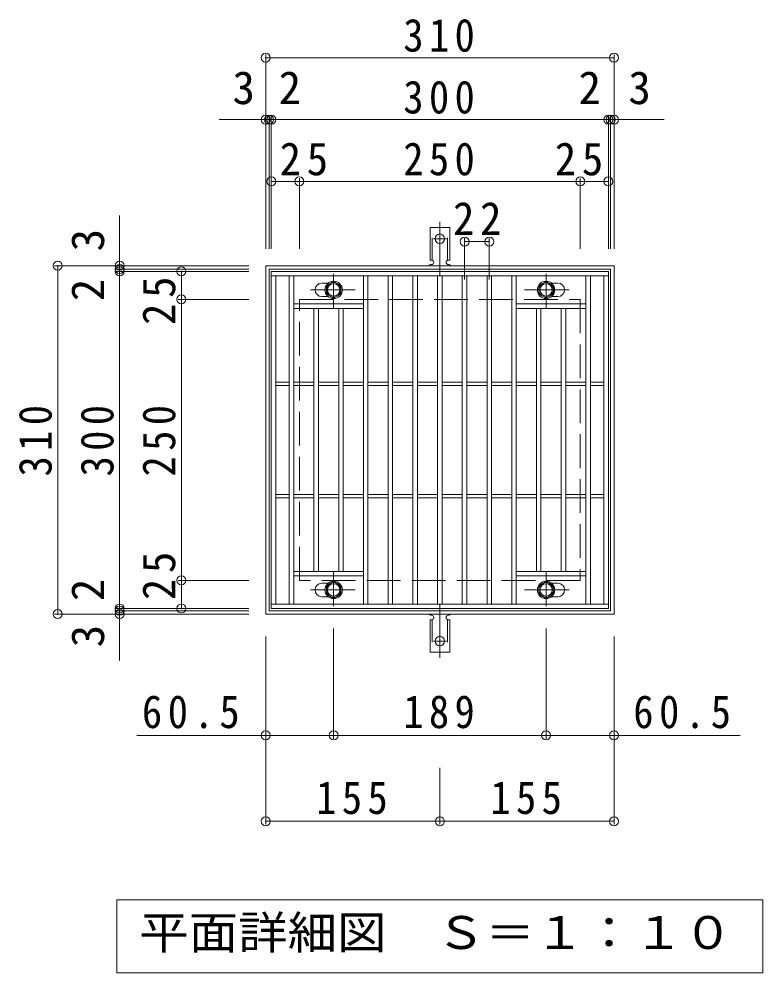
# Model space of a CAD drawing. Units: millimetres at full size, sheet at 1:10; some dimension numbers follow another scale. Extents: x -1436 to 1795, y -1374 to 1251.
# Drawn here: x -367 to 295, y 402 to 1251 of the extents above; entities that cross this region are included whole.
import ezdxf
from ezdxf.enums import TextEntityAlignment as Align

# ---------------------------------------------------------------- set-up
doc = ezdxf.new("R2010")
doc.units = ezdxf.units.MM
doc.header["$LTSCALE"] = 10
doc.header["$PDMODE"] = 32
doc.header["$PDSIZE"] = 8
for name, pattern in [('CHAIN1', [8, 5, -1, 1, -1]), ('CHAIN2', [12, 9, -1, 1, -1]), ('DASHED2', [3, 2, -1]), ('DASHED3', [4, 3, -1])]:
    doc.linetypes.add(name, pattern=pattern)
for name, color, linetype, lineweight in [('C-1', 2, 'Continuous', 9), ('C-2', 3, 'Continuous', 9), ('C-4', 7, 'Continuous', 9), ('C-5', 2, 'Continuous', 9), ('C-8', 4, 'Continuous', 9), ('C-A', 3, 'Continuous', 9)]:
    doc.layers.add(name, color=color, linetype=linetype, lineweight=lineweight)
doc.styles.add('ＭＳ ゴシック', font='')
doc.styles.get('ＭＳ ゴシック').set_extended_font_data('MS Gothic')

msp = doc.modelspace()

# ---------------------------------------------------------------- linework, layer by layer
at = {"layer": 'C-1'}
for points in [[(-147.19, 721.26), (-147.19, 1031.26), (162.81, 1031.26), (162.81, 721.26)], [(-144.19, 724.26), (-144.19, 1028.26), (159.81, 1028.26), (159.81, 724.26)]]:
    msp.add_lwpolyline(points, close=True, dxfattribs=at)
at = {"layer": 'C-1', "linetype": 'DASHED3'}
msp.add_lwpolyline([(-117.19, 751.26), (-117.19, 1001.26), (132.81, 1001.26), (132.81, 751.26)], close=True, dxfattribs=at)
at = {"layer": 'C-2'}
for p, q in [((-142.19, 1022.26), (157.81, 1022.26)), ((-138.19, 730.26), (-138.19, 1022.26)), ((-126.19, 730.26), (-126.19, 1022.26)), ((-122.19, 730.26), (-122.19, 1022.26)), ((-60.19, 730.26), (-60.19, 1022.26)), ((-56.19, 730.26), (-56.19, 1022.26)), ((-38.19, 730.26), (-38.19, 1022.26)), ((-34.19, 730.26), (-34.19, 1022.26)), ((-16.19, 730.26), (-16.19, 1022.26)), ((-12.19, 730.26), (-12.19, 1022.26)), ((5.81, 730.26), (5.81, 1022.26)), ((9.81, 730.26), (9.81, 1022.26)), ((27.81, 730.26), (27.81, 1022.26)), ((31.81, 730.26), (31.81, 1022.26)), ((49.81, 730.26), (49.81, 1022.26)), ((53.81, 730.26), (53.81, 1022.26)), ((71.81, 730.26), (71.81, 1022.26)), ((75.81, 730.26), (75.81, 1022.26)), ((137.81, 730.26), (137.81, 1022.26)), ((141.81, 730.26), (141.81, 1022.26)), ((153.81, 730.26), (153.81, 1022.26)), ((-97.19, 1015.76), (-91.59, 1015.76)), ((112.81, 1015.76), (107.22, 1015.76)), ((-97.19, 1003.76), (-91.59, 1003.76)), ((112.81, 1003.76), (107.22, 1003.76)), ((-122.19, 997.26), (-60.19, 997.26)), ((-122.19, 993.26), (-60.19, 993.26)), ((-104.19, 759.26), (-104.19, 993.26)), ((-100.19, 759.26), (-100.19, 993.26)), ((-82.19, 759.26), (-82.19, 993.26)), ((-78.19, 759.26), (-78.19, 993.26)), ((137.81, 997.26), (75.81, 997.26)), ((137.81, 993.26), (75.81, 993.26)), ((93.81, 759.26), (93.81, 993.26)), ((97.81, 759.26), (97.81, 993.26)), ((115.81, 759.26), (115.81, 993.26)), ((119.81, 759.26), (119.81, 993.26)), ((-138.19, 927.76), (-126.19, 927.76)), ((-122.19, 927.76), (-104.19, 927.76)), ((-100.19, 927.76), (-82.19, 927.76)), ((-78.19, 927.76), (-60.19, 927.76)), ((-56.19, 927.76), (-38.19, 927.76)), ((-34.19, 927.76), (-16.19, 927.76)), ((-12.19, 927.76), (5.81, 927.76)), ((9.81, 927.76), (27.81, 927.76)), ((31.81, 927.76), (49.81, 927.76)), ((53.81, 927.76), (71.81, 927.76)), ((75.81, 927.76), (93.81, 927.76)), ((97.81, 927.76), (115.81, 927.76)), ((119.81, 927.76), (137.81, 927.76)), ((141.81, 927.76), (153.81, 927.76)), ((-138.19, 924.76), (-126.19, 924.76)), ((-122.19, 924.76), (-104.19, 924.76)), ((-100.19, 924.76), (-82.19, 924.76)), ((-78.19, 924.76), (-60.19, 924.76)), ((-56.19, 924.76), (-38.19, 924.76)), ((-34.19, 924.76), (-16.19, 924.76)), ((-12.19, 924.76), (5.81, 924.76)), ((9.81, 924.76), (27.81, 924.76)), ((31.81, 924.76), (49.81, 924.76)), ((53.81, 924.76), (71.81, 924.76)), ((75.81, 924.76), (93.81, 924.76)), ((97.81, 924.76), (115.81, 924.76)), ((119.81, 924.76), (137.81, 924.76)), ((141.81, 924.76), (153.81, 924.76)), ((-138.19, 827.76), (-126.19, 827.76)), ((-138.19, 824.76), (-126.19, 824.76)), ((-122.19, 827.76), (-104.19, 827.76)), ((-122.19, 824.76), (-104.19, 824.76)), ((-100.19, 827.76), (-82.19, 827.76)), ((-100.19, 824.76), (-82.19, 824.76)), ((-78.19, 827.76), (-60.19, 827.76)), ((-78.19, 824.76), (-60.19, 824.76)), ((-56.19, 827.76), (-38.19, 827.76)), ((-56.19, 824.76), (-38.19, 824.76)), ((-34.19, 827.76), (-16.19, 827.76)), ((-34.19, 824.76), (-16.19, 824.76)), ((-12.19, 827.76), (5.81, 827.76)), ((-12.19, 824.76), (5.81, 824.76)), ((9.81, 827.76), (27.81, 827.76)), ((9.81, 824.76), (27.81, 824.76)), ((31.81, 827.76), (49.81, 827.76)), ((31.81, 824.76), (49.81, 824.76)), ((53.81, 827.76), (71.81, 827.76)), ((53.81, 824.76), (71.81, 824.76)), ((75.81, 827.76), (93.81, 827.76)), ((75.81, 824.76), (93.81, 824.76)), ((97.81, 827.76), (115.81, 827.76)), ((97.81, 824.76), (115.81, 824.76)), ((119.81, 827.76), (137.81, 827.76)), ((119.81, 824.76), (137.81, 824.76)), ((141.81, 827.76), (153.81, 827.76)), ((141.81, 824.76), (153.81, 824.76)), ((-122.19, 759.26), (-60.19, 759.26)), ((137.81, 759.26), (75.81, 759.26)), ((-122.19, 755.26), (-60.19, 755.26)), ((-97.19, 748.76), (-91.59, 748.76)), ((137.81, 755.26), (75.81, 755.26)), ((112.81, 748.76), (107.22, 748.76)), ((157.81, 730.26), (-142.19, 730.26)), ((-97.19, 736.76), (-91.59, 736.76)), ((112.81, 736.76), (107.22, 736.76))]:
    msp.add_line(p, q, dxfattribs=at)
msp.add_lwpolyline([(-142.19, 726.26), (-142.19, 1026.26), (157.81, 1026.26), (157.81, 726.26)], close=True, dxfattribs=at)
for centre, start, end in [((-97.19, 1009.76), 90, 270), ((112.81, 1009.76), 270, 90), ((-97.19, 742.76), 90, 270), ((112.81, 742.76), 270, 90)]:
    msp.add_arc(centre, 6, start, end, dxfattribs=at)
at = {"layer": 'C-4'}
for p, q in [((-147.19, 1046.26), (-147.19, 1219.26)), ((-147.19, 1216.26), (162.81, 1216.26)), ((162.81, 1046.26), (162.81, 1219.26)), ((-144.19, 1046.26), (-144.19, 1164.26)), ((-142.19, 1046.26), (-142.19, 1164.26)), ((157.81, 1046.26), (157.81, 1164.26)), ((159.81, 1046.26), (159.81, 1164.26)), ((-188.51, 1161.26), (207.56, 1161.26)), ((-142.19, 1106.26), (157.81, 1106.26)), ((-117.19, 1046.26), (-117.19, 1109.26)), ((132.81, 1046.26), (132.81, 1109.26)), ((-277.19, 679.94), (-277.19, 1076.01)), ((29.81, 1055.67), (29.81, 1019.12)), ((29.81, 1052.67), (51.81, 1052.67)), ((51.81, 1055.67), (51.81, 1019.12)), ((-162.19, 1031.26), (-335.19, 1031.26)), ((-332.19, 721.26), (-332.19, 1031.26)), ((-162.19, 1028.26), (-280.19, 1028.26)), ((-162.19, 1026.26), (-280.19, 1026.26)), ((-222.19, 726.26), (-222.19, 1026.26)), ((-162.19, 1001.26), (-225.19, 1001.26)), ((-162.19, 751.26), (-225.19, 751.26)), ((-162.19, 726.26), (-280.19, 726.26)), ((-162.19, 724.26), (-280.19, 724.26)), ((-162.19, 721.26), (-335.19, 721.26)), ((-86.69, 610.39), (-86.69, 708.38)), ((102.31, 610.39), (102.31, 708.38)), ((-147.19, 533.95), (-147.19, 701.26)), ((162.81, 533.95), (162.81, 701.26)), ((-147.19, 613.39), (-261.94, 613.39)), ((-147.19, 613.39), (-86.69, 613.39)), ((-86.69, 613.39), (102.31, 613.39)), ((102.31, 613.39), (162.81, 613.39)), ((162.81, 613.39), (275.2, 613.39)), ((7.81, 533.95), (7.81, 584.44)), ((-147.19, 536.95), (7.81, 536.95)), ((7.81, 536.95), (162.81, 536.95))]:
    msp.add_line(p, q, dxfattribs=at)
for p in [(-147.19, 1216.26), (162.81, 1216.26), (-147.19, 1161.26), (-144.19, 1161.26), (-142.19, 1161.26), (157.81, 1161.26), (159.81, 1161.26), (162.81, 1161.26), (-142.19, 1106.26), (-117.19, 1106.26), (132.81, 1106.26), (157.81, 1106.26), (29.81, 1052.67), (51.81, 1052.67), (-332.19, 1031.26), (-277.19, 1031.26), (-277.19, 1028.26), (-277.19, 1026.26), (-222.19, 1026.26), (-222.19, 1001.26), (-222.19, 751.26), (-277.19, 726.26), (-222.19, 726.26), (-332.19, 721.26), (-277.19, 724.26), (-277.19, 721.26), (-147.19, 613.39), (-86.69, 613.39), (102.31, 613.39), (162.81, 613.39), (-147.19, 536.95), (7.81, 536.95), (162.81, 536.95)]:
    msp.add_point(p, dxfattribs=at)
at = {"layer": 'C-5', "color": 7}
msp.add_lwpolyline([(-279.69, 402.01), (-279.69, 467.01), (295.31, 467.01), (295.31, 402.01)], close=True, dxfattribs=at)
at = {"layer": 'C-8', "linetype": 'CHAIN1'}
for p, q in [((-86.69, 993.79), (-86.69, 1024.14)), ((102.31, 993.79), (102.31, 1024.14)), ((-107.16, 1009.76), (-67.47, 1009.76)), ((122.78, 1009.76), (83.09, 1009.76)), ((-86.69, 758.73), (-86.69, 728.38)), ((102.31, 758.73), (102.31, 728.38)), ((-107.16, 742.76), (-67.47, 742.76)), ((122.78, 742.76), (83.09, 742.76))]:
    msp.add_line(p, q, dxfattribs=at)
at = {"layer": 'C-8'}
for points in [[(-80.19, 1006.01), (-80.19, 1013.51), (-86.69, 1017.26), (-93.19, 1013.51), (-93.19, 1006.01), (-86.69, 1002.25)], [(95.81, 1006.01), (95.81, 1013.51), (102.31, 1017.26), (108.81, 1013.51), (108.81, 1006.01), (102.31, 1002.25)], [(-80.19, 746.51), (-80.19, 739.01), (-86.69, 735.25), (-93.19, 739.01), (-93.19, 746.51), (-86.69, 750.26)], [(95.81, 746.51), (95.81, 739.01), (102.31, 735.25), (108.81, 739.01), (108.81, 746.51), (102.31, 750.26)]]:
    msp.add_lwpolyline(points, close=True, dxfattribs=at)
for centre, radius in [((-86.69, 1009.76), 7.75), ((-86.69, 1009.76), 6.5), ((-86.69, 1009.76), 5.5), ((102.31, 1009.76), 7.75), ((102.31, 1009.76), 6.5), ((102.31, 1009.76), 5.5), ((-86.69, 742.76), 7.75), ((-86.69, 742.76), 6.5), ((-86.69, 742.76), 5.5), ((102.31, 742.76), 7.75), ((102.31, 742.76), 6.5), ((102.31, 742.76), 5.5)]:
    msp.add_circle(centre, radius, dxfattribs=at)
at = {"layer": 'C-A', "color": 7, "linetype": 'CHAIN2'}
for p, q in [((7.81, 1022.79), (7.81, 1070.19)), ((2.04, 1055.26), (13.59, 1055.26)), ((7.81, 729.73), (7.81, 682.33)), ((2.04, 697.26), (13.59, 697.26))]:
    msp.add_line(p, q, dxfattribs=at)
at = {"layer": 'C-A'}
for p, q in [((-0.94, 1036.26), (-0.94, 1065.26)), ((16.56, 1065.26), (-0.94, 1065.26)), ((16.56, 1036.26), (16.56, 1065.26)), ((-0.94, 1036.26), (0.31, 1036.26)), ((16.56, 1036.26), (15.31, 1036.26)), ((-0.19, 1032.26), (0.31, 1032.26)), ((15.31, 1032.26), (15.82, 1032.26)), ((-0.94, 716.26), (0.31, 716.26)), ((-0.94, 716.26), (-0.94, 687.26)), ((-0.19, 720.26), (0.31, 720.26)), ((15.31, 720.26), (15.82, 720.26)), ((16.56, 716.26), (15.31, 716.26)), ((16.56, 716.26), (16.56, 687.26)), ((16.56, 687.26), (-0.94, 687.26))]:
    msp.add_line(p, q, dxfattribs=at)
at = {"layer": 'C-A', "linetype": 'DASHED2'}
for p, q in [((1.06, 1036.11), (1.06, 1065.26)), ((14.56, 1036.11), (14.56, 1065.26)), ((1.06, 716.4), (1.06, 687.26)), ((14.56, 716.4), (14.56, 687.26))]:
    msp.add_line(p, q, dxfattribs=at)
at = {"layer": 'C-A'}
for centre in [(7.81, 1055.26), (7.81, 697.26)]:
    msp.add_circle(centre, 4.25, dxfattribs=at)
for centre, start, end in [((0.31, 1034.26), 270, 90), ((15.31, 1034.26), 90, 269.8667), ((-0.19, 1030.26), 90.27596, 150.00047), ((15.81, 1030.26), 29.99927, 89.75836), ((-0.19, 722.26), 209.99953, 269.72404), ((0.31, 718.26), 270, 90), ((15.31, 718.26), 90.1333, 270), ((15.81, 722.26), 270.24164, 330.00073)]:
    msp.add_arc(centre, 2, start, end, dxfattribs=at)

# ---------------------------------------------------------------- texts
at = {"layer": 'C-4', "color": 2, "style": 'ＭＳ ゴシック'}
for s, p in [('3', (-176.71, 1166.26)), ('2', (-135.62, 1166.26)), ('2', (131.24, 1166.26)), ('3', (175.58, 1166.26))]:
    msp.add_text(s, height=29.33, dxfattribs=at).set_placement(p, align=Align.BOTTOM_LEFT)
for s, p in [('3', (-282.19, 1044.03)), ('2', (-282.19, 999.69)), ('2', (-282.19, 732.83)), ('3', (-282.19, 691.74))]:
    msp.add_text(s, height=29.33, rotation=90, dxfattribs=at).set_placement(p, align=Align.BOTTOM_LEFT)
at = {"layer": 'C-4', "color": 2, "char_height": 29.33, "attachment_point": 7, "style": 'ＭＳ ゴシック'}
for s, insert in [('\\T1.27;\\W0.9;310', (-24.69, 1221.26)), ('\\T1.27;\\W0.9;300', (-24.69, 1166.26)), ('\\T1.27;\\W0.95;25', (-134.73, 1111.26)), ('\\T1.27;\\W0.9;250', (-24.69, 1111.26)), ('\\T1.27;\\W0.95;25', (110.13, 1111.26)), ('\\T1.27;\\W0.95;22', (19.56, 1058.67)), ('\\T1.28;\\W0.9;60.5', (-257.28, 619.39)), ('\\T1.27;\\W0.9;189', (-24.69, 619.39)), ('\\T1.28;\\W0.9;60.5', (179.95, 619.39)), ('\\T1.27;\\W0.9;155', (-102.19, 542.95)), ('\\T1.27;\\W0.9;155', (52.81, 542.95))]:
    msp.add_mtext(s, dxfattribs=dict(at, insert=insert))
at = {"layer": 'C-4', "color": 2, "char_height": 29.33, "attachment_point": 7, "rotation": 90, "style": 'ＭＳ ゴシック'}
for s, insert in [('\\T1.27;\\W0.95;25', (-227.19, 978.58)), ('\\T1.27;\\W0.9;310', (-337.19, 843.76)), ('\\T1.27;\\W0.9;300', (-282.19, 843.76)), ('\\T1.27;\\W0.9;250', (-227.19, 843.76)), ('\\T1.27;\\W0.95;25', (-227.19, 733.72))]:
    msp.add_mtext(s, dxfattribs=dict(at, insert=insert))
at = {"layer": 'C-5', "style": 'ＭＳ ゴシック', "width": 1.1}
msp.add_text('平面詳細図\u3000Ｓ＝１：１０', height=29.33, dxfattribs=at).set_placement((-259.69, 414.51), align=Align.BOTTOM_LEFT)

doc.saveas('drawing.dxf')
